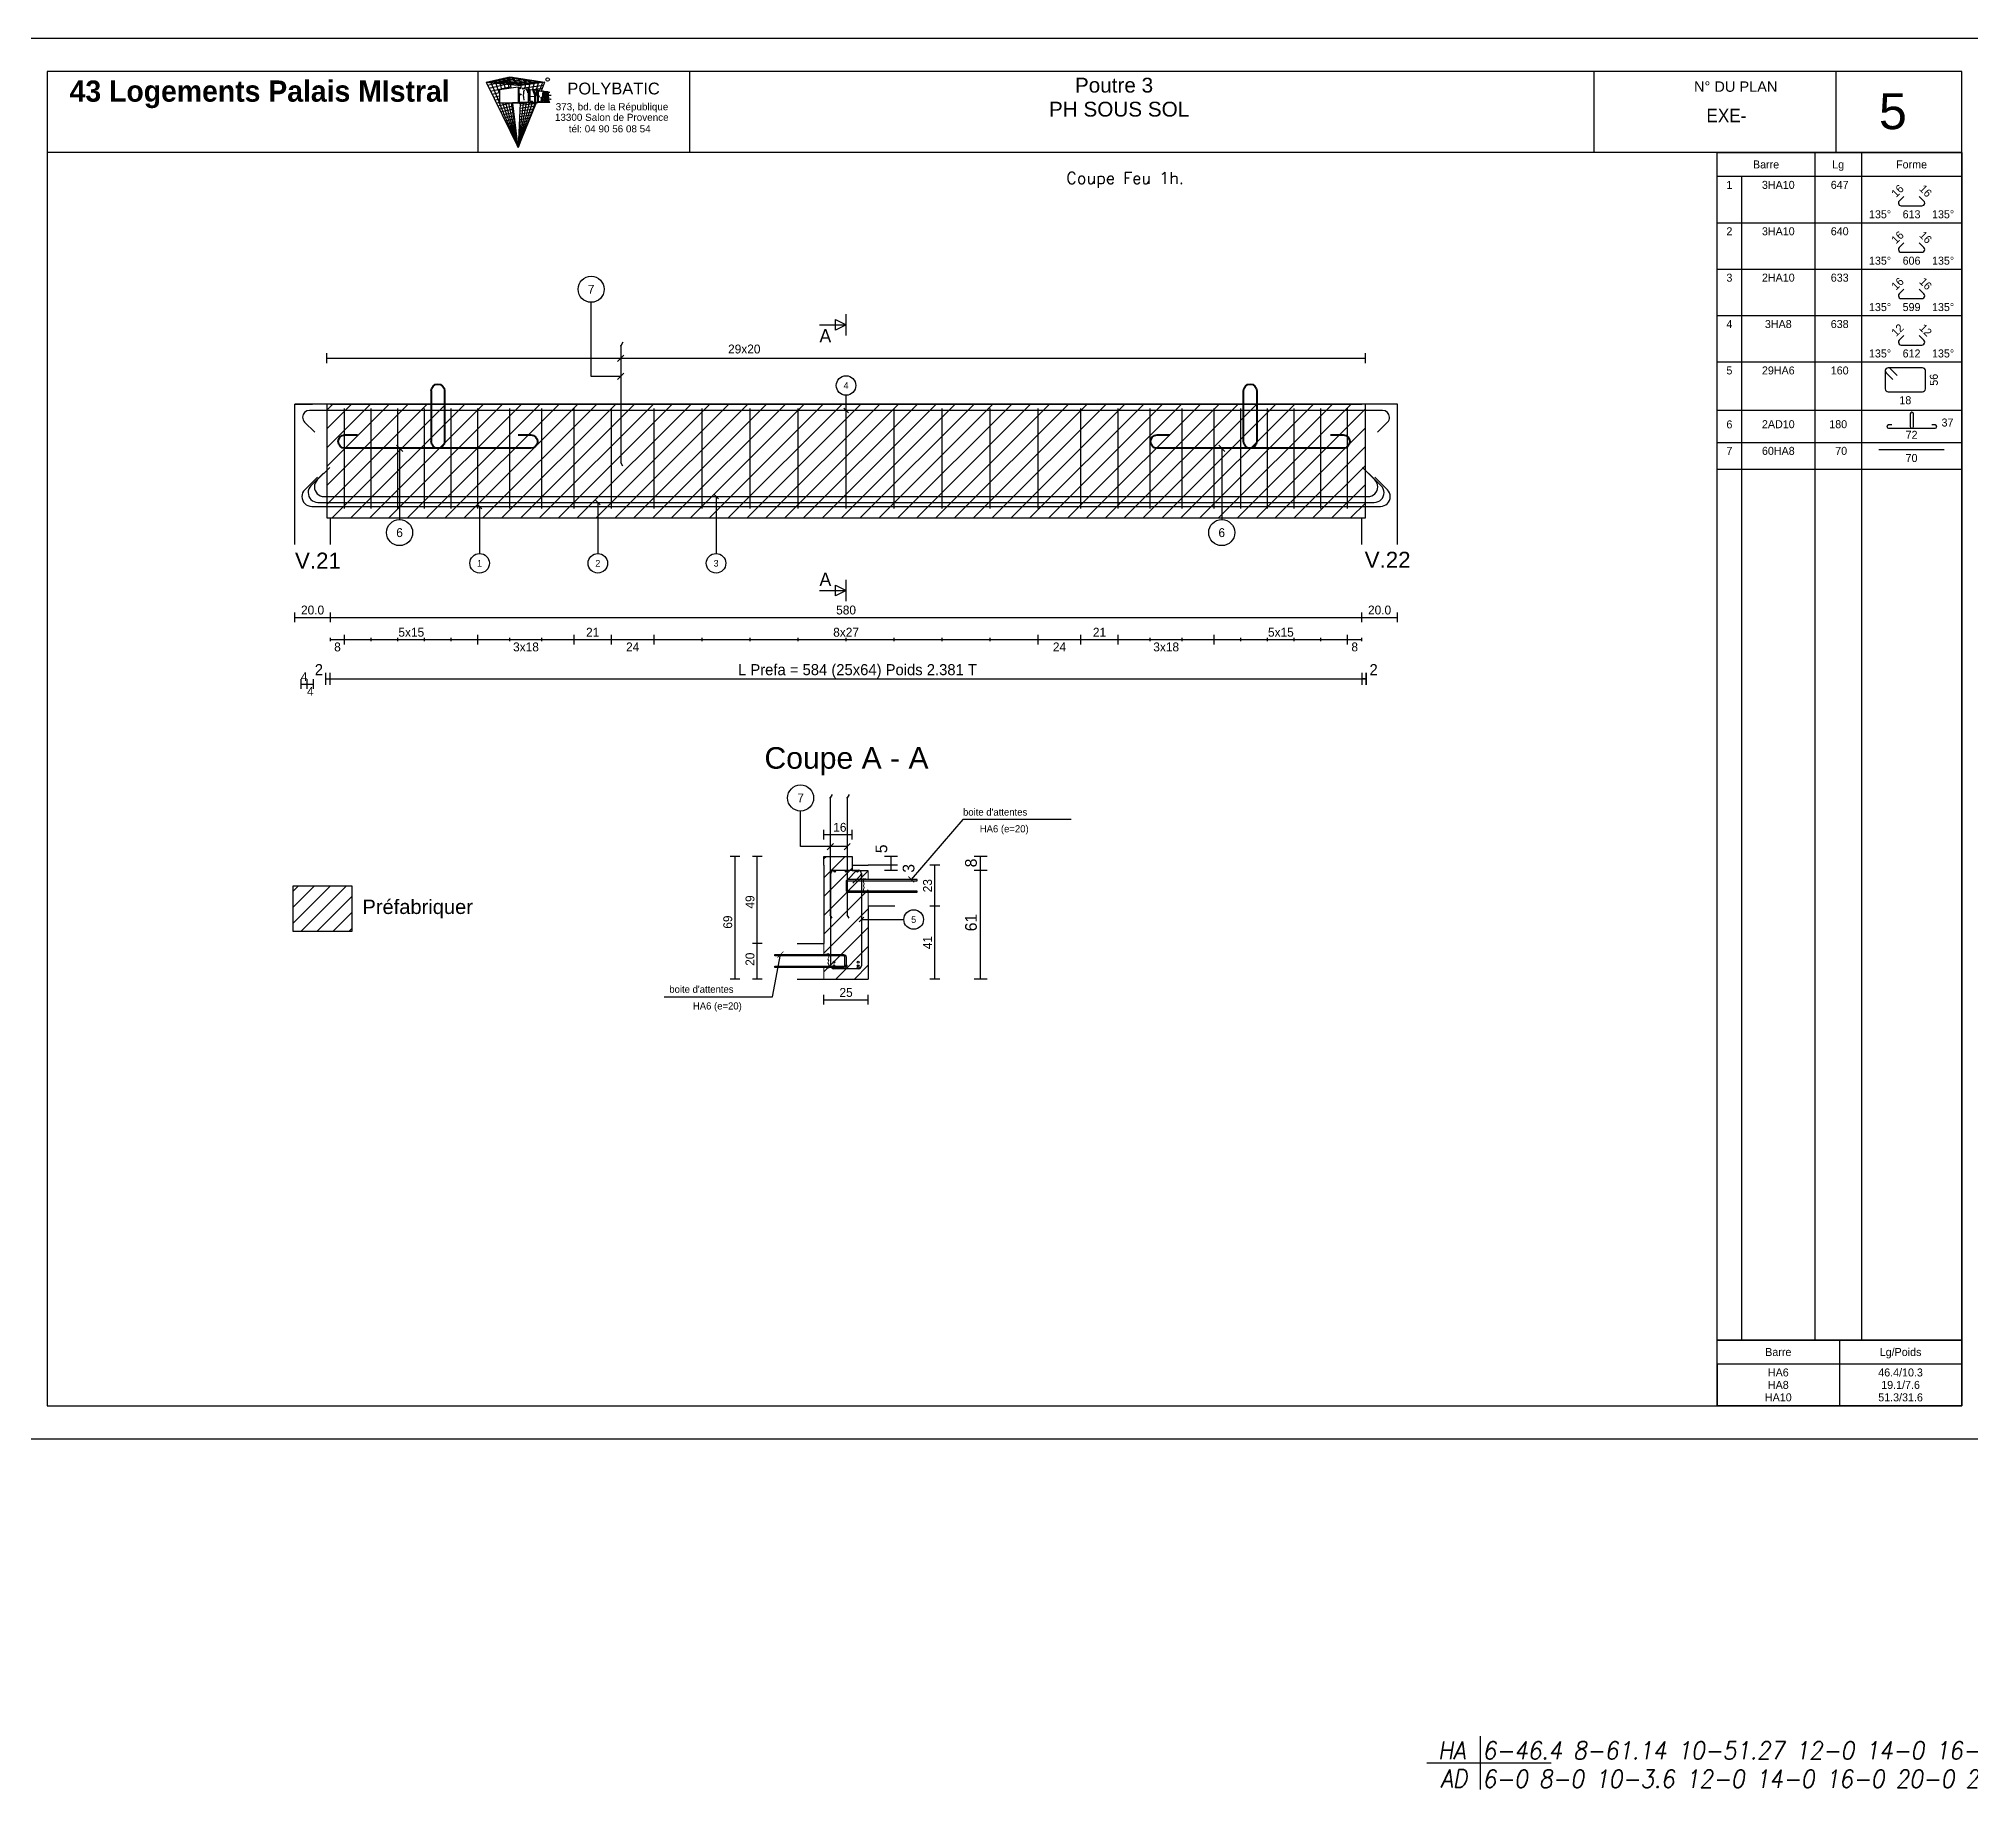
# Model space of a CAD drawing. Extents: x -12912 to 27386, y 1818 to 8189.
# Drawn here: x -6948 to -5862, y 2987 to 3971 of the extents above; entities that cross this region are included whole.
import ezdxf
from ezdxf.enums import TextEntityAlignment as Align

# ---------------------------------------------------------------- set-up
doc = ezdxf.new("R2010")
doc.units = 0
doc.header["$MEASUREMENT"] = 0
doc.linetypes.add('CONTINUE', pattern=[0])
doc.layers.get('0').update_dxf_attribs({"linetype": 'CONTINUOUS'})
for name, color, linetype in [('1', 7, 'CONTINUOUS'), ('104', 7, 'CONTINUOUS'), ('173', 7, 'CONTINUOUS'), ('5', 7, 'CONTINUOUS'), ('6', 7, 'CONTINUOUS'), ('7', 7, 'CONTINUOUS'), ('Bâtiment 1. Soubassement', 7, 'CONTINUOUS'), ('GO-CARTOUCHE', 7, 'CONTINUOUS'), ('GO-TEXTE', 9, 'CONTINUOUS'), ('PYC-HACHURE', 7, 'CONTINUOUS'), ('RDC COFFRAGE', 7, 'CONTINUOUS'), ('STR_TXT', 102, 'CONTINUOUS')]:
    doc.layers.add(name, color=color, linetype=linetype)
doc.layers.add('PYC- HACHURES', color=7, linetype='CONTINUOUS', lineweight=18)
doc.styles.add('ARIAL', font='ARIAL.TTF')
doc.styles.add('schéma', font='simplex.shx')
doc.styles.add('Tableau', font='romans.shx', dxfattribs={"width": 0.9, "oblique": 10})
doc.styles.add('TEXTEBA', font='ARIAL.TTF')

# ---------------------------------------------------------------- blocks, each defined once
blk = doc.blocks.new('_ArchTick')
at = {"color": 0, "linetype": 'ByBlock', "const_width": 0.15}
blk.add_lwpolyline([(-0.5, -0.5), (0.5, 0.5)], dxfattribs=at)
blk = doc.blocks.new('A$C20507BFC')
at = {"layer": 'RDC COFFRAGE', "color": 5, "linetype": 'CONTINUE', "lineweight": 40, "ltscale": 0.01}
for points in [[(56, 36.1), (56, 36.1)], [(52.3, 32.3), (52.3, 3.7)], [(59.7, 3.7), (59.7, 32.3)], [(0, 3.7), (0, 3.7)], [(10.8, 7.5), (3.7, 7.5)], [(108.3, 7.5), (101.2, 7.5)], [(112, 3.7), (112, 3.7)], [(3.7, 0), (56, 0)], [(56, 0), (108.3, 0)]]:
    blk.add_lwpolyline(points, dxfattribs=at)
for centre, start, end in [((56, 32.3), 90, 180), ((56, 32.3), 0, 90), ((3.7, 3.7), 90, 180), ((3.7, 3.7), 180, 270), ((56, 3.7), 180, 270), ((56, 3.7), 270, 0), ((108.3, 3.7), 0, 90), ((108.3, 3.7), 270, 0)]:
    blk.add_arc(centre, 3.75, start, end, dxfattribs=at)
blk = doc.blocks.new('Smallsp')
at = {"layer": 'STR_TXT', "linetype": 'Continuous'}
for points in [[(0, 15), (0, -15)], [(-30, 0), (40, 0)]]:
    blk.add_lwpolyline(points, dxfattribs=at)
at = {"layer": 'STR_TXT', "linetype": 'Continuous', "style": 'Tableau', "oblique": 10, "width": 0.9}
for s, p in [('HA', (-23.6, 1.9)), ('AD', (-22.2, -13.9))]:
    blk.add_text(s, height=10, dxfattribs=at).set_placement(p)
for tag, p in [('SPAD', (1.4, 1.9)), ('SPHA', (1.4, -14.1))]:
    blk.add_attdef(tag, p, '', height=10, dxfattribs=at)

msp = doc.modelspace()

# ---------------------------------------------------------------- hatches: boundary and pattern name
at = {"layer": 'PYC- HACHURES', "lineweight": 15}
h = msp.add_hatch(dxfattribs=at)
h.set_pattern_fill('ANSI31', color=104, scale=60, style=0)
h.set_pattern_definition([(45, (-8666.4826, 3175.7955), (-5.3033, 5.3033), [])])
h.paths.add_polyline_path([(-6201.8, 3765.807), (-6785.8, 3765.807), (-6785.8, 3701.807), (-6201.8, 3701.807)])
h = msp.add_hatch(dxfattribs=at)
h.set_pattern_fill('ANSI31', color=104, scale=60, style=0)
h.set_pattern_definition([(45, (2287.273, 9e-13), (-5.303301, 5.303301), [])])
h.paths.add_polyline_path([(-6481.317, 3503.492), (-6490.3, 3503.484), (-6490.3, 3511.484), (-6506.3, 3511.484), (-6506.3, 3506.484), (-6506.3, 3462.484), (-6506.3, 3442.484), (-6481.3, 3442.484)])
h = msp.add_hatch(dxfattribs=at)
h.set_pattern_fill('ANSI31', color=104, scale=2, style=0)
h.set_pattern_definition([(45, (-6599.418, 4927.5027), (-4.490128, 4.490128), [])])
h.paths.add_polyline_path([(-6771.812, 3494.929), (-6804.733, 3494.929), (-6804.733, 3469.278), (-6771.812, 3469.278)])

# ---------------------------------------------------------------- linework, layer by layer
for points in [[(-6492.44, 3498.522, 0.41421356), (-6493.805, 3497.157), (-6493.805, 3492.607, 0.41421356), (-6492.44, 3491.242), (-6453.765, 3491.242), (-6453.765, 3491.97), (-6492.44, 3491.97, -0.41421356), (-6493.077, 3492.607), (-6493.077, 3497.157, -0.41421356), (-6492.44, 3497.794), (-6453.765, 3497.794), (-6453.765, 3498.522)], [(-6495.162, 3456.231, -0.41421356), (-6493.797, 3454.866), (-6493.797, 3450.316, -0.41421356), (-6495.162, 3448.951), (-6533.837, 3448.951), (-6533.837, 3449.679), (-6495.162, 3449.679, 0.41421356), (-6494.525, 3450.316), (-6494.525, 3454.866, 0.41421356), (-6495.162, 3455.503), (-6533.837, 3455.503), (-6533.837, 3456.231)]]:
    msp.add_lwpolyline(points, format="xyb", close=True)
at = {"lineweight": 5, "flags": 128}
for points in [[(-6481.297, 3503.492), (-6481.293, 3498.604), (-6484.023, 3499.059), (-6484.023, 3497.019), (-6483.587, 3495.964), (-6484.023, 3494.964), (-6483.587, 3493.963), (-6484.023, 3492.909), (-6484.023, 3490.869), (-6481.293, 3491.324), (-6481.3, 3483.484)], [(-6506.303, 3462.484), (-6506.308, 3456.313), (-6503.578, 3456.768), (-6503.578, 3454.728), (-6504.015, 3453.674), (-6503.578, 3452.673), (-6504.015, 3451.673), (-6503.578, 3450.618), (-6503.578, 3448.578), (-6506.308, 3449.033), (-6506.3, 3442.484)]]:
    msp.add_lwpolyline(points, dxfattribs=at)
at = {"layer": '1', "color": 1}
for points in [[(-6787.622, 3727.017), (-6794.693, 3719.946)], [(-6784.122, 3730.267), (-6791.193, 3723.196)], [(-6196.41, 3723.196), (-6203.481, 3730.267)], [(-6192.91, 3719.946), (-6199.981, 3727.017)], [(-6791.122, 3724.767), (-6798.193, 3717.696)], [(-6796.304, 3716.057), (-6796.304, 3716.057)], [(-6792.804, 3719.307), (-6792.804, 3719.307)], [(-6189.41, 3717.696), (-6196.481, 3724.767)], [(-6194.799, 3719.307), (-6194.799, 3719.307)], [(-6191.299, 3716.057), (-6191.299, 3716.057)], [(-6799.804, 3713.807), (-6799.804, 3713.807)], [(-6794.304, 3708.307), (-6193.299, 3708.307)], [(-6790.804, 3710.557), (-6196.799, 3710.557)], [(-6787.304, 3713.807), (-6200.299, 3713.807)], [(-6187.799, 3713.807), (-6187.799, 3713.807)]]:
    msp.add_lwpolyline(points, dxfattribs=at)
for centre in [(-6500.6, 3451.984), (-6500.6, 3449.984), (-6500.6, 3448.984), (-6493.8, 3449.984), (-6493.8, 3448.984), (-6487, 3451.984), (-6487, 3449.984), (-6487, 3448.984)]:
    msp.add_circle(centre, 0.5, dxfattribs=at)
for centre, start, end in [((-6794.304, 3713.807), 135, 180), ((-6790.804, 3716.057), 135, 180), ((-6790.804, 3716.057), 180, 270), ((-6787.304, 3719.307), 135, 180), ((-6787.304, 3719.307), 180, 270), ((-6200.299, 3719.307), 270, 0), ((-6196.799, 3716.057), 270, 0), ((-6200.299, 3719.307), 0, 45), ((-6196.799, 3716.057), 0, 45), ((-6193.299, 3713.807), 0, 45), ((-6794.304, 3713.807), 180, 270), ((-6193.299, 3713.807), 270, 0)]:
    msp.add_arc(centre, 5.5, start, end, dxfattribs=at)
at = {"layer": '104', "color": 104}
for points in [[(-6493.8, 3810.45), (-6499.8, 3807.45), (-6499.8, 3813.45), (-6493.8, 3810.45)], [(-6493.8, 3661.057), (-6499.8, 3658.057), (-6499.8, 3664.057), (-6493.8, 3661.057)]]:
    msp.add_lwpolyline(points, close=True, dxfattribs=at)
for points in [[(-6493.8, 3804.45), (-6493.8, 3816.45)], [(-6508.8, 3810.45), (-6493.8, 3810.45)], [(-6619.354, 3800.607), (-6620.501, 3798.621)], [(-6620.501, 3798.621), (-6620.501, 3732.993)], [(-6619.354, 3731.007), (-6620.501, 3732.993)], [(-6508.8, 3661.057), (-6493.8, 3661.057)], [(-6493.8, 3655.057), (-6493.8, 3667.057)], [(-6501.568, 3546.284), (-6502.715, 3544.299)], [(-6502.715, 3544.299), (-6502.715, 3478.67)], [(-6492.044, 3546.284), (-6493.19, 3544.299)], [(-6493.19, 3544.299), (-6493.19, 3478.67)], [(-6501.568, 3476.684), (-6502.715, 3478.67)], [(-6492.044, 3476.684), (-6493.19, 3478.67)]]:
    msp.add_lwpolyline(points, dxfattribs=at)
for p in [(-6620.501, 3798.621), (-6502.715, 3544.299), (-6493.19, 3544.299)]:
    msp.add_point(p, dxfattribs=at)
at = {"layer": '173', "color": 173}
for points in [[(-6003.958, 3907.384), (-5866.458, 3907.384), (-5866.458, 3239.448), (-6003.958, 3239.448), (-6003.958, 3907.384)], [(-6003.958, 3239.448), (-5866.458, 3239.448), (-5866.458, 3202.448), (-6003.958, 3202.448), (-6003.958, 3239.448)]]:
    msp.add_lwpolyline(points, close=True, dxfattribs=at)
for points in [[(-5948.958, 3907.384), (-5948.958, 3239.448)], [(-5922.833, 3907.384), (-5922.833, 3239.448)], [(-5866.458, 3893.884), (-6003.958, 3893.884)], [(-5990.208, 3893.884), (-5990.208, 3239.448)], [(-5902.02, 3878.91), (-5902.02, 3878.91)], [(-5898.954, 3882.624), (-5901.562, 3880.017)], [(-5887.729, 3880.017), (-5890.336, 3882.624)], [(-5887.27, 3878.91), (-5887.27, 3878.91)], [(-6003.958, 3867.791), (-5866.458, 3867.791)], [(-5900.455, 3877.344), (-5888.836, 3877.344)], [(-5898.954, 3856.532), (-5901.562, 3853.925)], [(-5887.729, 3853.925), (-5890.336, 3856.532)], [(-5902.02, 3852.818), (-5902.02, 3852.818)], [(-5900.455, 3851.252), (-5888.836, 3851.252)], [(-5887.27, 3852.818), (-5887.27, 3852.818)], [(-6003.958, 3841.699), (-5866.458, 3841.699)], [(-5902.02, 3826.725), (-5902.02, 3826.725)], [(-5898.954, 3830.44), (-5901.562, 3827.832)], [(-5900.455, 3825.16), (-5888.836, 3825.16)], [(-5887.729, 3827.832), (-5890.336, 3830.44)], [(-5887.27, 3826.725), (-5887.27, 3826.725)], [(-6003.958, 3815.607), (-5866.458, 3815.607)], [(-5898.954, 3804.347), (-5901.562, 3801.74)], [(-5887.729, 3801.74), (-5890.336, 3804.347)], [(-5902.02, 3800.633), (-5902.02, 3800.633)], [(-5900.455, 3799.067), (-5888.836, 3799.067)], [(-5887.27, 3800.633), (-5887.27, 3800.633)], [(-6003.958, 3789.514), (-5866.458, 3789.514)], [(-5909.42, 3784.644), (-5909.42, 3774.384)], [(-5909.42, 3784.644), (-5909.42, 3784.644)], [(-5908.946, 3783.499), (-5905.127, 3779.681)], [(-5907.8, 3786.264), (-5907.8, 3786.264)], [(-5888.49, 3786.264), (-5907.8, 3786.264)], [(-5902.836, 3781.972), (-5906.655, 3785.79)], [(-5886.87, 3774.384), (-5886.87, 3784.644)], [(-5907.8, 3772.764), (-5888.49, 3772.764)], [(-6192.099, 3762.307), (-6795.504, 3762.307)], [(-6775.8, 3707.207), (-6775.8, 3763.307)], [(-6760.8, 3707.207), (-6760.8, 3763.307)], [(-6745.8, 3707.207), (-6745.8, 3763.307)], [(-6730.8, 3707.207), (-6730.8, 3763.307)], [(-6715.8, 3707.207), (-6715.8, 3763.307)], [(-6700.8, 3707.207), (-6700.8, 3763.307)], [(-6682.8, 3707.207), (-6682.8, 3763.307)], [(-6664.8, 3707.207), (-6664.8, 3763.307)], [(-6646.8, 3707.207), (-6646.8, 3763.307)], [(-6625.8, 3707.207), (-6625.8, 3763.307)], [(-6601.8, 3707.207), (-6601.8, 3763.307)], [(-6574.8, 3707.207), (-6574.8, 3763.307)], [(-6547.8, 3707.207), (-6547.8, 3763.307)], [(-6520.8, 3707.207), (-6520.8, 3763.307)], [(-6493.8, 3707.207), (-6493.8, 3763.307)], [(-6466.8, 3707.207), (-6466.8, 3763.307)], [(-6439.8, 3707.207), (-6439.8, 3763.307)], [(-6412.8, 3707.207), (-6412.8, 3763.307)], [(-6385.8, 3707.207), (-6385.8, 3763.307)], [(-6361.8, 3707.207), (-6361.8, 3763.307)], [(-6340.8, 3707.207), (-6340.8, 3763.307)], [(-6322.8, 3707.207), (-6322.8, 3763.307)], [(-6304.8, 3707.207), (-6304.8, 3763.307)], [(-6286.8, 3707.207), (-6286.8, 3763.307)], [(-6271.8, 3707.207), (-6271.8, 3763.307)], [(-6256.8, 3707.207), (-6256.8, 3763.307)], [(-6241.8, 3707.207), (-6241.8, 3763.307)], [(-6226.8, 3707.207), (-6226.8, 3763.307)], [(-6211.8, 3707.207), (-6211.8, 3763.307)], [(-6003.958, 3762.514), (-5866.458, 3762.514)], [(-6003.958, 3762.514), (-5866.458, 3762.514)], [(-5895.405, 3760.342), (-5895.405, 3753.203)], [(-5893.532, 3753.203), (-5893.532, 3760.342)], [(-6799.404, 3758.407), (-6799.404, 3758.407)], [(-6798.262, 3755.649), (-6792.605, 3749.992)], [(-6194.998, 3749.992), (-6189.341, 3755.649)], [(-6188.199, 3758.407), (-6188.199, 3758.407)], [(-5908.469, 3753.203), (-5908.469, 3753.203)], [(-5905.76, 3754.14), (-5907.532, 3754.14)], [(-5907.532, 3752.266), (-5894.469, 3752.266)], [(-5894.469, 3752.266), (-5881.405, 3752.266)], [(-5881.405, 3754.14), (-5883.178, 3754.14)], [(-5880.469, 3753.203), (-5880.469, 3753.203)], [(-6003.958, 3744.284), (-5866.458, 3744.284)], [(-6003.958, 3744.284), (-5866.458, 3744.284)], [(-6003.958, 3744.284), (-5866.458, 3744.284)], [(-5912.967, 3740.284), (-5876.323, 3740.284)], [(-6003.958, 3729.284), (-5866.458, 3729.284)], [(-6502.4, 3449.984), (-6502.4, 3501.884)], [(-6500.6, 3503.684), (-6487, 3503.684)], [(-6492.516, 3498.915), (-6488.273, 3503.157)], [(-6485.727, 3500.612), (-6489.97, 3496.369)], [(-6487, 3503.684), (-6487, 3503.684)], [(-6485.2, 3501.884), (-6485.2, 3449.984)], [(-6485.2, 3501.884), (-6485.2, 3501.884)], [(-6487, 3448.184), (-6500.6, 3448.184)], [(-5935.208, 3239.448), (-5935.208, 3202.448)], [(-5866.458, 3225.948), (-6003.958, 3225.948)], [(-6003.958, 3225.948), (-6003.958, 3202.448)]]:
    msp.add_lwpolyline(points, dxfattribs=at)
for centre in [(-6500.2, 3502.984), (-6493.8, 3502.984), (-6487.4, 3502.984)]:
    msp.add_circle(centre, 0.4, dxfattribs=at)
for centre, radius, start, end in [((-5900.455, 3878.91), 1.566, 135, 180), ((-5900.455, 3878.91), 1.566, 180, 270), ((-5888.836, 3878.91), 1.566, 270, 0), ((-5888.836, 3878.91), 1.566, 0, 45), ((-5900.455, 3852.818), 1.566, 135, 180), ((-5900.455, 3852.818), 1.566, 180, 270), ((-5888.836, 3852.818), 1.566, 270, 0), ((-5888.836, 3852.818), 1.566, 0, 45), ((-5900.455, 3826.725), 1.566, 135, 180), ((-5900.455, 3826.725), 1.566, 180, 270), ((-5888.836, 3826.725), 1.566, 270, 0), ((-5888.836, 3826.725), 1.566, 0, 45), ((-5900.455, 3800.633), 1.566, 135, 180), ((-5900.455, 3800.633), 1.566, 180, 270), ((-5888.836, 3800.633), 1.566, 270, 0), ((-5888.836, 3800.633), 1.566, 0, 45), ((-5907.8, 3784.644), 1.62, 90, 180), ((-5907.8, 3784.644), 1.62, 180, 225), ((-5907.8, 3784.644), 1.62, 45, 90), ((-5888.49, 3784.644), 1.62, 0, 90), ((-5907.8, 3774.384), 1.62, 180, 270), ((-5888.49, 3774.384), 1.62, 270, 0), ((-6795.504, 3758.407), 3.9, 90, 180), ((-6192.099, 3758.407), 3.9, 0, 90), ((-5894.469, 3760.342), 0.937, 90, 180), ((-5894.469, 3760.342), 0.937, 0, 90), ((-6795.504, 3758.407), 3.9, 180, 225), ((-6192.099, 3758.407), 3.9, 315, 0), ((-5907.532, 3753.203), 0.937, 90, 180), ((-5907.532, 3753.203), 0.937, 180, 270), ((-5894.469, 3753.203), 0.937, 180, 270), ((-5894.469, 3753.203), 0.937, 270, 0), ((-5881.405, 3753.203), 0.937, 0, 90), ((-5881.405, 3753.203), 0.937, 270, 0), ((-6500.6, 3501.884), 1.8, 90, 180), ((-6487, 3501.884), 1.8, 90, 135), ((-6487, 3501.884), 1.8, 0, 90), ((-6487, 3501.884), 1.8, 315, 0), ((-6500.6, 3449.984), 1.8, 180, 270), ((-6487, 3449.984), 1.8, 270, 0)]:
    msp.add_arc(centre, radius, start, end, dxfattribs=at)
at = {"layer": '5', "color": 5}
msp.add_line((-6785.8, 3791.652), (-6201.8, 3791.652), dxfattribs=at)
for points in [[(-6785.8, 3788.902), (-6785.8, 3794.402)], [(-6785.8, 3790.735), (-6785.8, 3792.569)], [(-6201.8, 3788.902), (-6201.8, 3794.402)], [(-6803.803, 3643.14), (-6803.803, 3648.64)], [(-6803.803, 3645.89), (-6783.8, 3645.89)], [(-6783.8, 3643.14), (-6783.8, 3648.64)], [(-6783.8, 3645.89), (-6203.8, 3645.89)], [(-6203.8, 3643.14), (-6203.8, 3648.64)], [(-6203.8, 3645.89), (-6183.798, 3645.89)], [(-6183.798, 3643.14), (-6183.798, 3648.64)], [(-6783.8, 3632.474), (-6783.8, 3634.307)], [(-6783.8, 3633.39), (-6775.8, 3633.39)], [(-6775.8, 3630.64), (-6775.8, 3636.14)], [(-6775.8, 3632.474), (-6775.8, 3634.307)], [(-6775.8, 3633.39), (-6760.8, 3633.39)], [(-6775.8, 3633.39), (-6700.8, 3633.39)], [(-6760.8, 3632.474), (-6760.8, 3634.307)], [(-6760.8, 3633.39), (-6745.8, 3633.39)], [(-6745.8, 3632.474), (-6745.8, 3634.307)], [(-6745.8, 3633.39), (-6730.8, 3633.39)], [(-6730.8, 3632.474), (-6730.8, 3634.307)], [(-6730.8, 3633.39), (-6715.8, 3633.39)], [(-6715.8, 3632.474), (-6715.8, 3634.307)], [(-6715.8, 3633.39), (-6700.8, 3633.39)], [(-6700.8, 3630.64), (-6700.8, 3636.14)], [(-6700.8, 3632.474), (-6700.8, 3634.307)], [(-6700.8, 3633.39), (-6682.8, 3633.39)], [(-6700.8, 3633.39), (-6646.8, 3633.39)], [(-6682.8, 3632.474), (-6682.8, 3634.307)], [(-6682.8, 3633.39), (-6664.8, 3633.39)], [(-6664.8, 3632.474), (-6664.8, 3634.307)], [(-6664.8, 3633.39), (-6646.8, 3633.39)], [(-6646.8, 3630.64), (-6646.8, 3636.14)], [(-6646.8, 3632.474), (-6646.8, 3634.307)], [(-6646.8, 3633.39), (-6625.8, 3633.39)], [(-6625.8, 3630.64), (-6625.8, 3636.14)], [(-6625.8, 3632.474), (-6625.8, 3634.307)], [(-6625.8, 3633.39), (-6601.8, 3633.39)], [(-6601.8, 3630.64), (-6601.8, 3636.14)], [(-6601.8, 3632.474), (-6601.8, 3634.307)], [(-6601.8, 3633.39), (-6574.8, 3633.39)], [(-6601.8, 3633.39), (-6385.8, 3633.39)], [(-6574.8, 3632.474), (-6574.8, 3634.307)], [(-6574.8, 3633.39), (-6547.8, 3633.39)], [(-6547.8, 3632.474), (-6547.8, 3634.307)], [(-6547.8, 3633.39), (-6520.8, 3633.39)], [(-6520.8, 3632.474), (-6520.8, 3634.307)], [(-6520.8, 3633.39), (-6493.8, 3633.39)], [(-6493.8, 3632.474), (-6493.8, 3634.307)], [(-6493.8, 3633.39), (-6466.8, 3633.39)], [(-6466.8, 3632.474), (-6466.8, 3634.307)], [(-6466.8, 3633.39), (-6439.8, 3633.39)], [(-6439.8, 3632.474), (-6439.8, 3634.307)], [(-6439.8, 3633.39), (-6412.8, 3633.39)], [(-6412.8, 3632.474), (-6412.8, 3634.307)], [(-6412.8, 3633.39), (-6385.8, 3633.39)], [(-6385.8, 3630.64), (-6385.8, 3636.14)], [(-6385.8, 3632.474), (-6385.8, 3634.307)], [(-6385.8, 3633.39), (-6361.8, 3633.39)], [(-6361.8, 3630.64), (-6361.8, 3636.14)], [(-6361.8, 3632.474), (-6361.8, 3634.307)], [(-6361.8, 3633.39), (-6340.8, 3633.39)], [(-6340.8, 3630.64), (-6340.8, 3636.14)], [(-6340.8, 3632.474), (-6340.8, 3634.307)], [(-6340.8, 3633.39), (-6322.8, 3633.39)], [(-6340.8, 3633.39), (-6286.8, 3633.39)], [(-6322.8, 3632.474), (-6322.8, 3634.307)], [(-6322.8, 3633.39), (-6304.8, 3633.39)], [(-6304.8, 3632.474), (-6304.8, 3634.307)], [(-6304.8, 3633.39), (-6286.8, 3633.39)], [(-6286.8, 3630.64), (-6286.8, 3636.14)], [(-6286.8, 3632.474), (-6286.8, 3634.307)], [(-6286.8, 3633.39), (-6271.8, 3633.39)], [(-6286.8, 3633.39), (-6211.8, 3633.39)], [(-6271.8, 3632.474), (-6271.8, 3634.307)], [(-6271.8, 3633.39), (-6256.8, 3633.39)], [(-6256.8, 3632.474), (-6256.8, 3634.307)], [(-6256.8, 3633.39), (-6241.8, 3633.39)], [(-6241.8, 3632.474), (-6241.8, 3634.307)], [(-6241.8, 3633.39), (-6226.8, 3633.39)], [(-6226.8, 3632.474), (-6226.8, 3634.307)], [(-6226.8, 3633.39), (-6211.8, 3633.39)], [(-6211.8, 3630.64), (-6211.8, 3636.14)], [(-6211.8, 3632.474), (-6211.8, 3634.307)], [(-6211.8, 3633.39), (-6203.8, 3633.39)], [(-6203.8, 3632.474), (-6203.8, 3634.307)], [(-6800.304, 3605.64), (-6800.304, 3611.14)], [(-6800.304, 3608.39), (-6796.804, 3608.39)], [(-6796.804, 3605.64), (-6796.804, 3611.14)], [(-6796.804, 3608.39), (-6793.304, 3608.39)], [(-6793.304, 3605.64), (-6793.304, 3611.14)], [(-6506.3, 3520.921), (-6506.3, 3526.421)], [(-6506.3, 3523.671), (-6490.3, 3523.671)], [(-6490.3, 3520.921), (-6490.3, 3526.421)], [(-6553.467, 3511.484), (-6558.967, 3511.484)], [(-6556.217, 3442.484), (-6556.217, 3511.484)], [(-6540.967, 3511.484), (-6546.467, 3511.484)], [(-6543.717, 3486.484), (-6543.717, 3511.484)], [(-6464.869, 3511.484), (-6472.129, 3511.484)], [(-6468.499, 3506.484), (-6468.499, 3511.484)], [(-6414.494, 3511.484), (-6421.754, 3511.484)], [(-6418.124, 3442.484), (-6418.124, 3511.484)], [(-6464.869, 3506.484), (-6472.129, 3506.484)], [(-6464.869, 3506.484), (-6472.129, 3506.484)], [(-6464.869, 3503.484), (-6472.129, 3503.484)], [(-6468.499, 3503.484), (-6468.499, 3506.484)], [(-6441.133, 3506.484), (-6446.633, 3506.484)], [(-6443.883, 3483.484), (-6443.883, 3506.484)], [(-6414.494, 3503.484), (-6421.754, 3503.484)], [(-6543.717, 3442.484), (-6543.717, 3486.484)], [(-6441.133, 3483.484), (-6446.633, 3483.484)], [(-6443.883, 3442.484), (-6443.883, 3483.484)], [(-6540.967, 3462.484), (-6546.467, 3462.484)], [(-6553.467, 3442.484), (-6558.967, 3442.484)], [(-6540.967, 3442.484), (-6546.467, 3442.484)], [(-6506.3, 3428.068), (-6506.3, 3433.568)], [(-6481.3, 3428.068), (-6481.3, 3433.568)], [(-6441.133, 3442.484), (-6446.633, 3442.484)], [(-6414.494, 3442.484), (-6421.754, 3442.484)], [(-6506.3, 3430.818), (-6481.3, 3430.818)]]:
    msp.add_lwpolyline(points, dxfattribs=at)
at = {"layer": '6', "color": 6}
for points in [[(-6637.167, 3781.407), (-6637.167, 3823.074)], [(-6622.269, 3789.884), (-6618.733, 3793.42)], [(-6620.501, 3781.407), (-6637.167, 3781.407)], [(-6622.269, 3779.639), (-6618.733, 3783.175)], [(-6493.801, 3762.307), (-6493.801, 3770.807)], [(-6495.127, 3763.633), (-6492.476, 3760.981)], [(-6743.06, 3739.267), (-6746.596, 3742.803)], [(-6744.88, 3741.035), (-6744.88, 3700.885)], [(-6280.739, 3739.267), (-6284.274, 3742.803)], [(-6282.558, 3741.035), (-6282.558, 3700.885)], [(-6565.583, 3712.481), (-6568.235, 3715.133)], [(-6698.563, 3706.981), (-6701.214, 3709.633)], [(-6699.889, 3708.307), (-6699.889, 3681.807)], [(-6632.058, 3709.231), (-6634.709, 3711.883)], [(-6633.384, 3710.557), (-6633.384, 3681.807)], [(-6566.909, 3713.807), (-6566.909, 3681.807)], [(-6519.381, 3516.927), (-6519.381, 3536.972)], [(-6493.19, 3516.927), (-6519.381, 3516.927)], [(-6504.483, 3515.159), (-6500.947, 3518.695)], [(-6494.958, 3515.159), (-6491.423, 3518.695)], [(-6483.874, 3477.26), (-6486.526, 3474.609)], [(-6485.2, 3475.934), (-6461.3, 3475.934)]]:
    msp.add_lwpolyline(points, dxfattribs=at)
for centre, radius in [((-6637.167, 3830.407), 7.333), ((-6493.801, 3776.307), 5.5), ((-6744.88, 3693.552), 7.333), ((-6282.558, 3693.552), 7.333), ((-6699.889, 3676.307), 5.5), ((-6633.384, 3676.307), 5.5), ((-6566.909, 3676.307), 5.5), ((-6519.381, 3544.305), 7.333), ((-6455.8, 3475.934), 5.5)]:
    msp.add_circle(centre, radius, dxfattribs=at)
at = {"layer": '7', "color": 7}
for points in [[(-6783.8, 3765.807), (-6803.803, 3765.807)], [(-6803.803, 3686.807), (-6803.803, 3765.807)], [(-6803.803, 3765.807), (-6793.801, 3765.807)], [(-6783.8, 3765.807), (-6203.8, 3765.807)], [(-6183.798, 3765.807), (-6203.8, 3765.807)], [(-6183.798, 3765.807), (-6193.799, 3765.807)], [(-6183.798, 3686.807), (-6183.798, 3765.807)], [(-6803.803, 3686.807), (-6803.803, 3701.807)], [(-6783.8, 3701.807), (-6203.8, 3701.807)], [(-6783.8, 3686.807), (-6783.8, 3701.807)], [(-6203.8, 3686.807), (-6203.8, 3701.807)], [(-6183.798, 3686.807), (-6183.798, 3701.807)], [(-6506.3, 3506.484), (-6506.3, 3462.484)], [(-6490.3, 3506.484), (-6481.3, 3506.484)], [(-6466.3, 3506.484), (-6481.3, 3506.484)], [(-6466.3, 3483.484), (-6481.3, 3483.484)], [(-6481.3, 3483.484), (-6481.3, 3442.484)], [(-6521.3, 3462.484), (-6506.3, 3462.484)], [(-6521.3, 3442.484), (-6506.3, 3442.484)], [(-6506.3, 3442.484), (-6481.3, 3442.484)]]:
    msp.add_lwpolyline(points, dxfattribs=at)
at = {"layer": '7', "color": 7, "linetype": 'Continuous'}
msp.add_lwpolyline([(-6785.8, 3701.807), (-6201.8, 3701.807), (-6201.8, 3765.807), (-6785.8, 3765.807)], close=True, dxfattribs=at)
msp.add_lwpolyline([(-6506.3, 3506.484), (-6506.3, 3511.484), (-6490.3, 3511.484), (-6490.3, 3503.484), (-6481.549, 3503.492)], dxfattribs=at)
at = {"layer": '7', "color": 7}
msp.add_lwpolyline([(-6804.733, 3494.929), (-6771.812, 3494.929), (-6771.812, 3469.278), (-6804.733, 3469.278)], close=True, dxfattribs=at)
at = {"layer": 'GO-CARTOUCHE', "color": 9, "linetype": 'CONTINUE'}
for p, q in [((-6696.252, 3946.865), (-6682.859, 3949.98)), ((-6696.252, 3946.865), (-6676.63, 3944.997)), ((-6696.252, 3946.865), (-6678.187, 3910.112)), ((-6695.431, 3945.195), (-6682.647, 3948.168)), ((-6694.743, 3946.722), (-6681.35, 3949.741)), ((-6694.61, 3943.525), (-6682.434, 3946.356)), ((-6688.777, 3935.383), (-6693.825, 3947.43)), ((-6693.825, 3947.43), (-6674.195, 3945.336)), ((-6693.789, 3941.854), (-6682.222, 3944.544)), ((-6691.724, 3946.434), (-6678.332, 3949.262)), ((-6688.777, 3940.478), (-6691.398, 3947.994)), ((-6691.398, 3947.994), (-6671.761, 3945.676)), ((-6688.971, 3948.559), (-6669.326, 3946.016)), ((-6687.335, 3942.724), (-6688.971, 3948.559)), ((-6678.187, 3944.069), (-6688.777, 3942.512)), ((-6688.705, 3946.147), (-6675.313, 3948.782)), ((-6685.24, 3943.032), (-6686.544, 3949.123)), ((-6686.544, 3949.123), (-6666.892, 3946.355)), ((-6685.687, 3945.859), (-6672.295, 3948.303)), ((-6683.166, 3943.337), (-6684.117, 3949.688)), ((-6684.117, 3949.688), (-6664.457, 3946.695)), ((-6682.099, 3943.494), (-6682.859, 3949.98)), ((-6682.859, 3949.98), (-6663.237, 3946.865)), ((-6682.668, 3945.572), (-6669.277, 3947.824)), ((-6679.649, 3945.284), (-6666.258, 3947.345)), ((-6676.444, 3943.797), (-6678.187, 3944.069)), ((-6678.187, 3944.069), (-6678.187, 3935.054)), ((-6678.14, 3945.14), (-6664.749, 3947.106)), ((-6677.564, 3940.441), (-6677.564, 3943.341)), ((-6676.772, 3943.218), (-6677.564, 3943.341)), ((-6676.63, 3944.997), (-6676.682, 3943.834)), ((-6663.237, 3946.865), (-6676.63, 3944.997)), ((-6676.195, 3943.482), (-6663.916, 3945.195)), ((-6675.996, 3943.138), (-6674.03, 3943.424)), ((-6674.195, 3945.336), (-6674.418, 3943.37)), ((-6673.275, 3942.65), (-6673.638, 3943.234)), ((-6671.761, 3945.676), (-6672.301, 3943.149)), ((-6669.326, 3946.016), (-6670.118, 3942.808)), ((-6669.936, 3942.779), (-6664.596, 3943.525)), ((-6666.892, 3946.355), (-6668.119, 3942.416)), ((-6664.457, 3946.695), (-6666.149, 3942.187)), ((-6665.322, 3941.738), (-6663.237, 3946.865)), ((-6692.968, 3940.184), (-6688.777, 3941.158)), ((-6692.147, 3938.513), (-6688.777, 3939.297)), ((-6691.326, 3936.843), (-6688.777, 3937.435)), ((-6690.505, 3935.172), (-6688.777, 3935.574)), ((-6689.684, 3933.502), (-6683.079, 3935.037)), ((-6688.863, 3931.831), (-6680.948, 3933.671)), ((-6688.777, 3942.512), (-6688.777, 3935.037)), ((-6688.777, 3935.037), (-6677.564, 3935.66)), ((-6677.682, 3935.055), (-6688.777, 3935.037)), ((-6678.187, 3910.112), (-6688.632, 3935.037)), ((-6678.187, 3910.112), (-6686.88, 3935.037)), ((-6678.187, 3910.112), (-6685.179, 3935.037)), ((-6678.187, 3910.112), (-6683.527, 3935.037)), ((-6678.187, 3910.112), (-6681.922, 3935.037)), ((-6678.187, 3910.112), (-6681.108, 3935.037)), ((-6678.187, 3910.112), (-6667.903, 3935.394)), ((-6668.709, 3935.366), (-6678.187, 3910.112)), ((-6670.334, 3935.31), (-6678.187, 3910.112)), ((-6671.983, 3935.252), (-6678.187, 3910.112)), ((-6673.655, 3935.194), (-6678.187, 3910.112)), ((-6675.351, 3935.135), (-6678.187, 3910.112)), ((-6677.073, 3935.075), (-6678.187, 3910.112)), ((-6677.682, 3935.055), (-6674.55, 3935.17)), ((-6677.564, 3940.441), (-6676.937, 3940.392)), ((-6676.712, 3939.75), (-6677.564, 3939.816)), ((-6677.564, 3939.816), (-6677.564, 3935.66)), ((-6677.564, 3935.66), (-6670.058, 3935.66)), ((-6677.196, 3932.311), (-6668.673, 3933.502)), ((-6677.125, 3933.897), (-6667.993, 3935.172)), ((-6676.398, 3940.059), (-6676.712, 3939.75)), ((-6675.28, 3940.466), (-6675.319, 3939.613)), ((-6675.319, 3939.613), (-6675.259, 3938.322)), ((-6675.142, 3941.516), (-6675.28, 3940.466)), ((-6675.259, 3938.322), (-6674.971, 3936.856)), ((-6674.915, 3942.353), (-6675.142, 3941.516)), ((-6674.55, 3935.17), (-6673.99, 3935.19)), ((-6673.947, 3935.192), (-6667.202, 3935.439)), ((-6672.332, 3943.154), (-6673.483, 3942.985)), ((-6673.031, 3941.952), (-6673.275, 3942.65)), ((-6672.844, 3940.943), (-6673.031, 3941.952)), ((-6672.335, 3935.659), (-6667.188, 3935.66)), ((-6672.332, 3935.66), (-6672.332, 3943.161)), ((-6671.709, 3943.056), (-6672.332, 3943.154)), ((-6671.709, 3936.283), (-6671.709, 3943.056)), ((-6671.709, 3942.54), (-6670.148, 3942.754)), ((-6671.709, 3942.54), (-6671.708, 3936.283)), ((-6671.709, 3936.283), (-6670.058, 3936.283)), ((-6671.708, 3938.817), (-6668.878, 3939.066)), ((-6671.708, 3936.283), (-6670.058, 3936.278)), ((-6670.169, 3942.816), (-6668.878, 3939.066)), ((-6669.612, 3942.729), (-6670.169, 3942.816)), ((-6670.148, 3942.754), (-6668.878, 3939.066)), ((-6670.058, 3935.66), (-6670.058, 3936.283)), ((-6670.058, 3935.66), (-6668.874, 3935.66)), ((-6669.612, 3942.729), (-6668.584, 3939.742)), ((-6667.858, 3942.455), (-6669.437, 3942.222)), ((-6668.878, 3935.66), (-6668.878, 3939.066)), ((-6668.878, 3936.278), (-6668.874, 3935.66)), ((-6668.874, 3935.66), (-6668.255, 3935.66)), ((-6667.858, 3942.455), (-6668.584, 3939.742)), ((-6667.363, 3942.377), (-6668.255, 3939.041)), ((-6668.255, 3935.667), (-6668.252, 3939.053)), ((-6668.255, 3935.66), (-6668.255, 3939.041)), ((-6668.252, 3939.053), (-6667.382, 3942.308)), ((-6667.363, 3942.377), (-6667.858, 3942.455)), ((-6667.382, 3942.308), (-6667.196, 3942.336)), ((-6667.196, 3942.351), (-6667.377, 3942.324)), ((-6667.202, 3935.666), (-6661.805, 3935.666)), ((-6667.201, 3935.439), (-6660.362, 3935.657)), ((-6667.196, 3935.66), (-6667.196, 3942.351)), ((-6665.99, 3942.162), (-6667.196, 3942.351)), ((-6667.196, 3935.66), (-6665.876, 3935.66)), ((-6666.057, 3941.732), (-6666.76, 3941.841)), ((-6666.76, 3939.217), (-6666.76, 3941.841)), ((-6666.76, 3939.217), (-6666.192, 3939.173)), ((-6666.76, 3938.78), (-6666.226, 3938.739)), ((-6666.76, 3936.096), (-6666.76, 3938.78)), ((-6666.76, 3936.096), (-6666.01, 3936.096)), ((-6665.633, 3935.873), (-6665.882, 3935.666)), ((-6665.882, 3935.666), (-6665.027, 3935.666)), ((-6665.455, 3936.257), (-6665.633, 3935.873)), ((-6665.576, 3941.812), (-6665.275, 3941.854)), ((-6664.268, 3941.893), (-6665.524, 3941.708)), ((-6665.499, 3938.399), (-6665.419, 3938.146)), ((-6665.353, 3936.751), (-6665.455, 3936.257)), ((-6665.419, 3938.146), (-6665.34, 3937.665)), ((-6665.322, 3937.197), (-6665.353, 3936.751)), ((-6665.34, 3937.665), (-6665.322, 3937.197)), ((-6664.959, 3936.131), (-6665.015, 3935.666)), ((-6664.896, 3936.656), (-6664.959, 3936.131)), ((-6664.844, 3937.094), (-6664.896, 3936.656)), ((-6664.793, 3937.512), (-6664.844, 3937.094)), ((-6664.743, 3937.934), (-6664.793, 3937.512)), ((-6664.717, 3938.153), (-6664.743, 3937.934)), ((-6664.699, 3938.297), (-6664.717, 3938.153)), ((-6664.685, 3938.414), (-6664.699, 3938.297)), ((-6664.653, 3938.684), (-6664.685, 3938.414)), ((-6664.586, 3939.244), (-6664.653, 3938.684)), ((-6664.512, 3939.858), (-6664.586, 3939.244)), ((-6664.33, 3937.717), (-6664.576, 3935.666)), ((-6664.268, 3941.893), (-6664.512, 3939.858)), ((-6664.33, 3937.717), (-6663.893, 3937.683)), ((-6664.278, 3938.15), (-6664.114, 3939.511)), ((-6664.278, 3938.15), (-6663.947, 3938.124)), ((-6663.957, 3941.845), (-6664.268, 3941.893)), ((-6664.114, 3939.511), (-6663.947, 3938.124)), ((-6663.957, 3941.845), (-6663.21, 3935.666)), ((-6663.93, 3941.622), (-6663.209, 3941.728)), ((-6663.893, 3937.683), (-6663.649, 3935.66)), ((-6663.88, 3941.207), (-6663.209, 3941.286)), ((-6663.869, 3941.112), (-6662.804, 3941.223)), ((-6663.209, 3941.728), (-6663.209, 3941.286)), ((-6661.963, 3941.533), (-6663.209, 3941.728)), ((-6663.209, 3941.286), (-6662.804, 3941.223)), ((-6662.804, 3935.666), (-6662.804, 3941.223)), ((-6662.368, 3941.155), (-6661.963, 3941.092)), ((-6662.368, 3935.666), (-6662.368, 3941.155)), ((-6662.368, 3941.056), (-6661.963, 3941.092)), ((-6662.368, 3935.666), (-6661.805, 3935.666)), ((-6661.963, 3941.092), (-6661.963, 3941.533)), ((-6661.805, 3941.508), (-6661.963, 3941.457)), ((-6661.805, 3941.508), (-6661.805, 3935.664)), ((-6661.369, 3941.44), (-6661.805, 3941.508)), ((-6661.805, 3935.664), (-6661.369, 3935.66)), ((-6661.369, 3941.44), (-6661.369, 3935.66)), ((-6661.369, 3941.235), (-6660.381, 3941.327)), ((-6661.227, 3938.458), (-6661.202, 3937.838)), ((-6661.202, 3937.838), (-6661.143, 3937.271)), ((-6661.143, 3937.271), (-6661.053, 3936.793)), ((-6661.053, 3936.793), (-6660.924, 3936.351)), ((-6660.924, 3936.351), (-6660.722, 3935.938)), ((-6660.011, 3939.492), (-6660.746, 3939.424)), ((-6660.722, 3935.938), (-6660.489, 3935.683)), ((-6660.031, 3937.282), (-6660.695, 3937.22)), ((-6660.031, 3937.282), (-6659.588, 3937.298)), ((-6659.565, 3939.422), (-6660.011, 3939.492)), ((-6688.042, 3930.161), (-6680.736, 3931.858)), ((-6687.221, 3928.49), (-6680.523, 3930.046)), ((-6686.4, 3926.82), (-6680.311, 3928.234)), ((-6685.578, 3925.15), (-6680.098, 3926.422)), ((-6684.757, 3923.479), (-6679.886, 3924.61)), ((-6683.936, 3921.809), (-6679.674, 3922.797)), ((-6677.692, 3921.212), (-6673.429, 3921.808)), ((-6677.621, 3922.797), (-6672.75, 3923.479)), ((-6677.55, 3924.383), (-6672.07, 3925.149)), ((-6677.479, 3925.969), (-6671.391, 3926.82)), ((-6677.409, 3927.554), (-6670.711, 3928.49)), ((-6677.338, 3929.14), (-6670.032, 3930.161)), ((-6677.267, 3930.726), (-6669.352, 3931.831)), ((-6683.115, 3920.138), (-6679.461, 3920.985)), ((-6677.762, 3919.626), (-6674.109, 3920.138))]:
    msp.add_line(p, q, dxfattribs=at)
at = {"layer": 'GO-CARTOUCHE', "linetype": 'Continuous'}
for points in [[(-5847.899, 3183.889), (-5847.899, 3971.389), (-6961.535, 3971.389), (-6961.535, 3183.889)], [(-5866.458, 3202.448), (-5866.458, 3952.83), (-6942.976, 3952.83), (-6942.976, 3202.448)]]:
    msp.add_lwpolyline(points, close=True, dxfattribs=at)
at = {"layer": 'GO-CARTOUCHE', "color": 9, "linetype": 'CONTINUE'}
for centre in [(-6661.647, 3948.415, 70.14), (-6661.647, 3948.415, 70.14), (-6661.647, 3948.415)]:
    msp.add_circle(centre, 0.997, dxfattribs=at)
at = {"layer": 'GO-TEXTE', "color": 7}
for points in [[(-6700.795, 3952.83), (-6700.795, 3907.384)], [(-6581.889, 3952.83), (-6581.889, 3907.384)], [(-6073.261, 3952.83), (-6073.261, 3907.384)], [(-5937.202, 3952.83), (-5937.202, 3907.384)], [(-5866.458, 3907.384), (-6942.976, 3907.384)]]:
    msp.add_lwpolyline(points, dxfattribs=at)
at = {"layer": 'PYC-HACHURE'}
for points in [[(-6786.422, 3607.911), (-6786.422, 3614.756)], [(-6786.422, 3611.333), (-6783.934, 3611.333)], [(-6786.422, 3611.333), (-6201.311, 3611.333)], [(-6783.934, 3607.911), (-6783.934, 3614.756)], [(-6203.8, 3614.756), (-6203.8, 3607.911)], [(-6201.311, 3611.333), (-6203.8, 3611.333)], [(-6201.311, 3607.911), (-6201.311, 3614.756)], [(-6201.311, 3614.756), (-6201.311, 3607.911)], [(-6428.081, 3532.162), (-6457.118, 3498.522)], [(-6367.223, 3532.162), (-6428.081, 3532.162), (-6428.081, 3532.162)], [(-6535.162, 3432.504), (-6530.735, 3456.231)], [(-6596.02, 3432.504), (-6535.162, 3432.504), (-6535.162, 3432.504)]]:
    msp.add_lwpolyline(points, dxfattribs=at)

# ---------------------------------------------------------------- block references
at = {"layer": '6', "color": 7, "linetype": 'Continuous', "xscale": -1}
for p in [(-6667.323, 3741.035), (-6210.572, 3741.035)]:
    msp.add_blockref('A$C20507BFC', p, dxfattribs=at)
at = {"layer": 'Bâtiment 1. Soubassement', "yscale": 3.307500000000346, "zscale": 3.307499999999998}
for p, xscale, rotation in [((-6457.118, 3498.522), 3.307500000068103, 270), ((-6530.735, 3456.231), -3.307500000068103, 90)]:
    msp.add_blockref('_ArchTick', p, dxfattribs=dict(at, xscale=xscale, rotation=rotation))
at = {"layer": 'STR_TXT', "linetype": 'Continuous'}
msp.add_blockref('Smallsp', (-6137.313, 3001.713), dxfattribs=at).add_auto_attribs({'SPHA': '6-0 8-0 10-3.6 12-0 14-0 16-0 20-0 25-0 32-0 ', 'SPAD': '6-46.4 8-61.14 10-51.27 12-0 14-0 16-0 20-0 25-0 32-0 '})

# ---------------------------------------------------------------- texts
for s, height, style, p in [('Coupe Feu 1h.', 6.666, 'schéma', (-6336.903, 3893.012)), ('Coupe A - A', 12.12935, 'ARIAL', (-6493.555, 3566.825)), ('Préfabriquer', 8.08623, 'ARIAL', (-6734.696, 3483.094))]:
    msp.add_text(s, height=height, dxfattribs=dict(style=style)).set_placement(p, align=Align.MIDDLE_CENTER)
at = {"style": 'ARIAL'}
for s, p in [('V.22', (-6202.184, 3682.779)), ('V.21', (-6803.702, 3682.3))]:
    msp.add_text(s, height=8.9847, dxfattribs=at).set_placement(p, align=Align.TOP_LEFT)
at = {"layer": '104', "color": 104}
msp.add_text('A', height=7.5, dxfattribs=at).set_placement((-6508.8, 3807.99), align=Align.TOP_LEFT)
msp.add_text('A', height=7.5, dxfattribs=at).set_placement((-6508.8, 3663.516))
at = {"layer": '173', "color": 173}
for s, p in [('Barre', (-5976.458, 3900.634)), ('Lg', (-5935.895, 3900.634)), ('Forme', (-5894.645, 3900.634)), ('Barre', (-5969.583, 3232.698)), ('Lg/Poids', (-5900.833, 3232.698))]:
    msp.add_text(s, height=4.5, dxfattribs=at).set_placement(p, align=Align.MIDDLE_CENTER)
for s, p in [('1', (-5997.083, 3891.384)), ('3HA10', (-5969.583, 3891.384)), (' 647', (-5935.895, 3891.384)), ('613', (-5894.645, 3874.844)), ('2', (-5997.083, 3865.291)), ('3HA10', (-5969.583, 3865.291)), (' 640', (-5935.895, 3865.291)), ('606', (-5894.645, 3848.752)), ('3', (-5997.083, 3839.199)), ('2HA10', (-5969.583, 3839.199)), (' 633', (-5935.895, 3839.199)), ('4', (-5997.083, 3813.107)), ('3HA8', (-5969.583, 3813.107)), (' 638', (-5935.895, 3813.107)), ('599', (-5894.645, 3822.66)), ('612', (-5894.645, 3796.567)), ('5', (-5997.083, 3787.014)), ('29HA6', (-5969.583, 3787.014)), (' 160', (-5935.895, 3787.014)), ('18', (-5898.145, 3770.264)), ('6', (-5997.083, 3756.676)), ('2AD10', (-5969.583, 3756.784)), ('180', (-5935.895, 3756.784)), ('72', (-5894.645, 3750.807)), ('37', (-5874.437, 3757.722)), ('7', (-5997.083, 3741.784)), ('60HA8', (-5969.583, 3741.784)), ('  70', (-5935.895, 3741.784)), ('70', (-5894.645, 3737.784)), ('HA6', (-5969.583, 3223.448)), ('HA8', (-5969.583, 3216.448)), ('46.4/10.3', (-5900.833, 3223.448)), ('19.1/7.6', (-5900.833, 3216.448)), ('HA10', (-5969.583, 3209.448)), ('51.3/31.6', (-5900.833, 3209.448))]:
    msp.add_text(s, height=4.5, dxfattribs=at).set_placement(p, align=Align.TOP_CENTER)
for s, p in [('16', (-5903.329, 3881.785)), ('16', (-5903.329, 3855.692)), ('16', (-5903.329, 3829.6)), ('12', (-5903.329, 3803.508))]:
    msp.add_text(s, height=4.5, rotation=45, dxfattribs=at).set_placement(p)
for s, p in [('16', (-5885.961, 3881.785)), ('16', (-5885.961, 3855.692)), ('16', (-5885.961, 3829.6)), ('12', (-5885.961, 3803.508))]:
    msp.add_text(s, height=4.5, rotation=315, dxfattribs=at).set_placement(p, align=Align.RIGHT)
for p in [(-5906.145, 3874.844), (-5906.145, 3848.752), (-5906.145, 3822.66), (-5906.145, 3796.567)]:
    msp.add_text('135°', height=4.5, dxfattribs=at).set_placement(p, align=Align.TOP_RIGHT)
for p in [(-5883.145, 3874.844), (-5883.145, 3848.752), (-5883.145, 3822.66), (-5883.145, 3796.567)]:
    msp.add_text('135°', height=4.5, dxfattribs=at).set_placement(p, align=Align.TOP_LEFT)
msp.add_text('56', height=4.5, rotation=90, dxfattribs=at).set_placement((-5884.37, 3779.514), align=Align.TOP_CENTER)
at = {"layer": '5', "color": 5}
for s, p in [('29x20', (-6551.056, 3794.318)), ('20.0', (-6793.801, 3647.522)), ('580', (-6493.8, 3647.522)), ('20.0', (-6193.799, 3647.522)), ('5x15', (-6738.3, 3635.022)), ('21', (-6636.3, 3635.022)), ('8x27', (-6493.8, 3635.022)), ('21', (-6351.3, 3635.022)), ('5x15', (-6249.3, 3635.022)), ('4', (-6798.554, 3610.022)), ('16', (-6497.3, 3525.303)), ('25', (-6493.8, 3432.449))]:
    msp.add_text(s, height=5, dxfattribs=at).set_placement(p, align=Align.CENTER)
for s, p in [('8', (-6779.8, 3631.759)), ('3x18', (-6673.8, 3631.759)), ('24', (-6613.8, 3631.759)), ('24', (-6373.8, 3631.759)), ('3x18', (-6313.8, 3631.759)), ('8', (-6207.8, 3631.759)), ('4', (-6795.054, 3606.759))]:
    msp.add_text(s, height=5, dxfattribs=at).set_placement(p, align=Align.TOP_CENTER)
for s, height, p in [('5', 6.6, (-6470.649, 3515.705)), ('8', 6.6, (-6420.275, 3507.765)), ('3', 6.6, (-6455.369, 3504.727)), ('23', 5, (-6445.515, 3494.984)), ('49', 5, (-6545.348, 3485.825)), ('69', 5, (-6557.848, 3474.484)), ('61', 6.6, (-6420.275, 3474.23)), ('41', 5, (-6445.515, 3462.984)), ('20', 5, (-6545.348, 3453.614))]:
    msp.add_text(s, height=height, rotation=90, dxfattribs=at).set_placement(p, align=Align.CENTER)
at = {"layer": '6', "color": 6}
for s, height, p in [('7', 5, (-6637.167, 3830.407)), ('4', 3.75, (-6493.801, 3776.307)), ('6', 5, (-6744.88, 3693.552)), ('6', 5, (-6282.558, 3693.552)), ('1', 3.75, (-6699.889, 3676.307)), ('2', 3.75, (-6633.384, 3676.307)), ('3', 3.75, (-6566.909, 3676.307)), ('7', 5, (-6519.381, 3544.305)), ('5', 3.75, (-6455.8, 3475.934))]:
    msp.add_text(s, height=height, dxfattribs=at).set_placement(p, align=Align.MIDDLE_CENTER)
at = {"layer": 'GO-CARTOUCHE', "color": 9, "style": 'TEXTEBA'}
for s, p in [('373, bd. de la République', (-6657.08, 3931.105)), ('13300 Salon de Provence', (-6657.544, 3925.147)), ('tél: 04 90 56 08 54', (-6649.716, 3918.674))]:
    msp.add_text(s, height=3.97727, dxfattribs=at).set_placement(p)
at = {"layer": 'GO-CARTOUCHE', "color": 2, "style": 'TEXTEBA'}
msp.add_text('5', height=20.199, dxfattribs=at).set_placement((-5912.982, 3920.482))
at = {"layer": 'GO-CARTOUCHE', "color": 2, "style": 'TEXTEBA', "width": 0.9}
msp.add_text('EXE-', height=7.6364, dxfattribs=at).set_placement((-5998.758, 3924.315), align=Align.CENTER)
at = {"layer": 'GO-CARTOUCHE', "insert": (-6823.577, 3940.038), "char_height": 11.93182, "attachment_point": 5}
msp.add_mtext('{\\Fbold|c0;43 Logements Palais MIstral}', dxfattribs=at)
at = {"layer": 'GO-TEXTE', "color": 3, "style": 'TEXTEBA'}
msp.add_text('POLYBATIC', height=6.6288, dxfattribs=at).set_placement((-6624.535, 3943.325), align=Align.MIDDLE)
at = {"layer": 'GO-TEXTE', "color": 2, "style": 'TEXTEBA'}
for s, height, p in [('Poutre 3', 8.3314, (-6365.133, 3941.063)), ('PH SOUS SOL', 8.33139, (-6379.725, 3927.55))]:
    msp.add_text(s, height=height, dxfattribs=at).set_placement(p)
at = {"layer": 'GO-TEXTE', "style": 'TEXTEBA'}
msp.add_text('N° DU PLAN', height=5.8564, dxfattribs=at).set_placement((-5993.535, 3941.488), align=Align.CENTER)
at = {"layer": 'PYC-HACHURE'}
for s, height, p in [('2', 6.222, (-6790.254, 3613.369)), ('L Prefa = 584 (25x64) Poids 2.381 T', 6.22222, (-6487.396, 3613.369)), ('2', 6.222, (-6197.132, 3613.369))]:
    msp.add_text(s, height=height, dxfattribs=at).set_placement(p, align=Align.CENTER)
for s, p in [("boite d'attentes", (-6428.038, 3534.379)), ('HA6 (e=20)', (-6418.629, 3524.989)), ("boite d'attentes", (-6593.205, 3434.72)), ('HA6 (e=20)', (-6579.947, 3425.331))]:
    msp.add_text(s, height=4, dxfattribs=at).set_placement(p)

doc.saveas('drawing.dxf')
